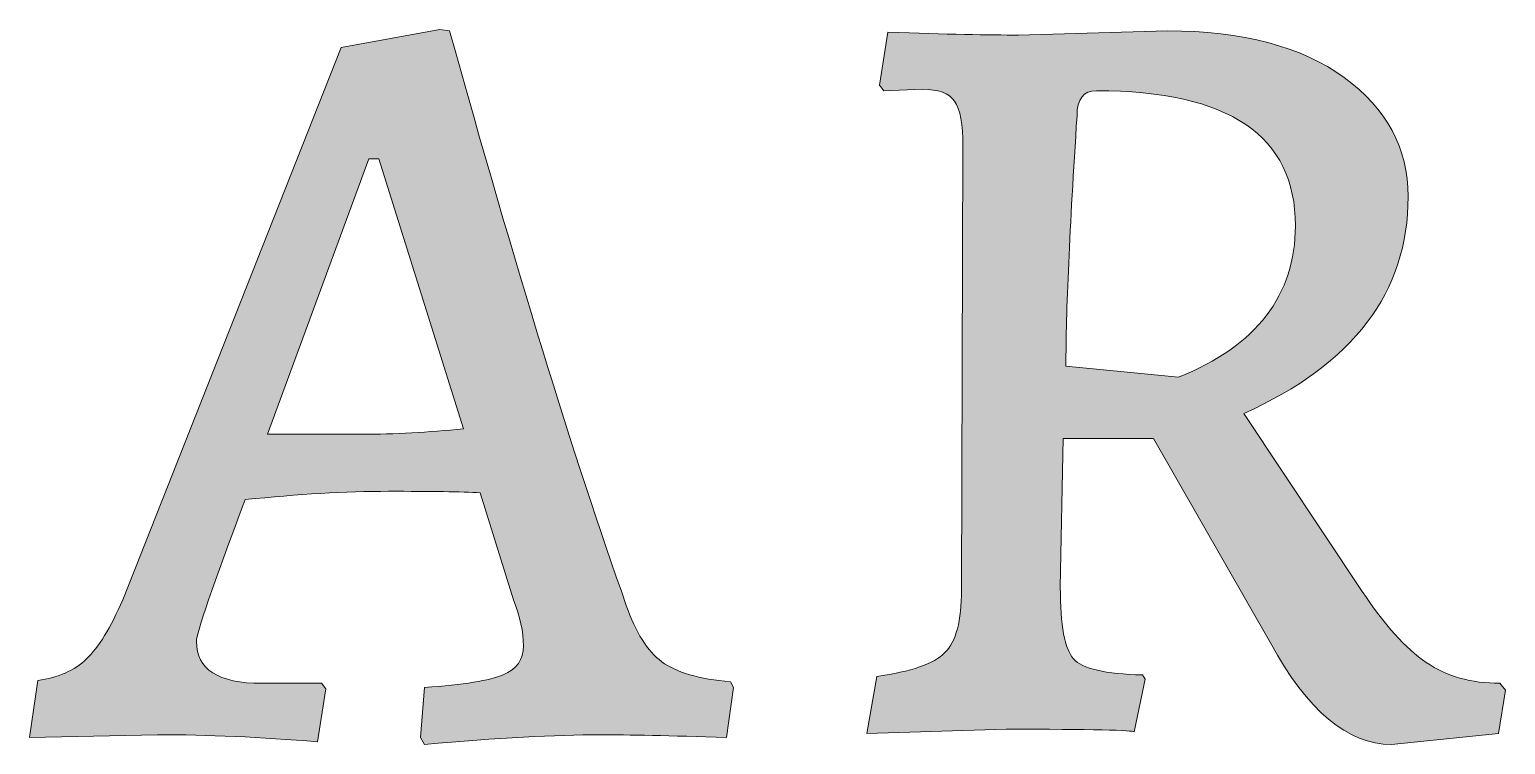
# Model space of a CAD drawing. Header units: inches. Extents: x 31.25 to 37.47, y -31.92 to -24.49.
# Drawn here: x 33.643 to 36.117, y -26.031 to -24.833 of the extents above; entities that cross this region are included whole.
import ezdxf

# ---------------------------------------------------------------- set-up
doc = ezdxf.new("R2010")
doc.units = ezdxf.units.IN
doc.header["$MEASUREMENT"] = 0
doc.layers.add('Layer 2', color=7, linetype='Continuous')

msp = doc.modelspace()

# ---------------------------------------------------------------- hatches: boundary and pattern name
at = {"layer": 'Layer 2', "true_color": 0xffffff}
h = msp.add_hatch(color=7, dxfattribs=at)
h.dxf.hatch_style = 2
edge = h.paths.add_edge_path()
edge.add_spline(control_points=[(34.8116, -26.0195), (34.7168, -26.0164), (34.646, -26.0148), (34.5994, -26.0148), (34.5263, -26.0148), (34.4284, -26.0202), (34.3056, -26.0311), (34.3056, -26.0311), (34.2986, -26.0195), (34.2986, -26.0195), (34.2986, -26.0195), (34.3056, -25.9355), (34.3056, -25.9355), (34.3709, -25.9309), (34.4148, -25.9239), (34.4373, -25.9145), (34.4599, -25.9052), (34.4712, -25.8889), (34.4712, -25.8655), (34.4712, -25.8422), (34.4657, -25.8166), (34.4548, -25.7886), (34.4548, -25.7886), (34.3989, -25.609), (34.3989, -25.609), (34.3677, -25.6075), (34.3164, -25.6067), (34.2449, -25.6067), (34.1734, -25.6067), (34.0934, -25.6114), (34.0048, -25.6207), (33.9503, -25.7653), (33.9231, -25.8446), (33.9231, -25.8586), (33.9231, -25.9052), (33.9597, -25.9286), (34.0328, -25.9286), (34.0328, -25.9286), (34.133, -25.9286), (34.133, -25.9286), (34.133, -25.9286), (34.14, -25.9378), (34.14, -25.9378), (34.14, -25.9378), (34.126, -26.0265), (34.126, -26.0265), (34.0312, -26.0187), (33.9418, -26.0148), (33.8579, -26.0148), (33.8579, -26.0148), (33.6433, -26.0195), (33.6433, -26.0195), (33.6433, -26.0195), (33.6573, -25.9239), (33.6573, -25.9239), (33.6915, -25.9192), (33.7187, -25.9072), (33.7389, -25.8877), (33.7591, -25.8683), (33.7793, -25.8353), (33.7996, -25.7886), (33.7996, -25.7886), (34.1657, -24.8629), (34.1657, -24.8629), (34.1657, -24.8629), (34.3312, -24.8326), (34.3312, -24.8326), (34.3312, -24.8326), (34.3475, -24.8349), (34.3475, -24.8349), (34.4563, -25.2266), (34.5551, -25.5477), (34.6437, -25.798), (34.6592, -25.8431), (34.679, -25.8745), (34.7031, -25.8924), (34.7273, -25.9103), (34.7657, -25.9215), (34.8186, -25.9262), (34.8186, -25.9262), (34.8232, -25.9355), (34.8232, -25.9355), (34.8232, -25.9355), (34.8116, -26.0195), (34.8116, -26.0195)], knot_values=[0, 0, 0, 0, 1, 1, 1, 2, 2, 2, 3, 3, 3, 4, 4, 4, 5, 5, 5, 6, 6, 6, 7, 7, 7, 8, 8, 8, 9, 9, 9, 10, 10, 10, 11, 11, 11, 12, 12, 12, 13, 13, 13, 14, 14, 14, 15, 15, 15, 16, 16, 16, 17, 17, 17, 18, 18, 18, 19, 19, 19, 20, 20, 20, 21, 21, 21, 22, 22, 22, 23, 23, 23, 24, 24, 24, 25, 25, 25, 26, 26, 26, 27, 27, 27, 28, 28, 28, 28], degree=3, periodic=1)
edge = h.paths.add_edge_path()
edge.add_spline(control_points=[(34.2006, -25.5111), (34.255, -25.5111), (34.3118, -25.508), (34.3709, -25.5018), (34.3709, -25.5018), (34.2286, -25.0494), (34.2286, -25.0494), (34.2286, -25.0494), (34.2123, -25.0494), (34.2123, -25.0494), (34.2123, -25.0494), (34.0421, -25.5111), (34.0421, -25.5111), (34.0421, -25.5111), (34.2006, -25.5111), (34.2006, -25.5111)], knot_values=[0, 0, 0, 0, 1, 1, 1, 2, 2, 2, 3, 3, 3, 4, 4, 4, 5, 5, 5, 5], degree=3, periodic=1)
h = msp.add_hatch(color=7, dxfattribs=at)
h.dxf.hatch_style = 2
edge = h.paths.add_edge_path()
edge.add_spline(control_points=[(35.8469, -24.913), (35.9184, -24.9651), (35.9542, -25.0316), (35.9542, -25.1124), (35.9542, -25.2725), (35.8624, -25.3938), (35.679, -25.4761), (35.679, -25.4761), (35.8772, -25.7746), (35.8772, -25.7746), (35.9146, -25.8306), (35.9503, -25.8703), (35.9845, -25.8936), (36.0187, -25.9169), (36.0599, -25.9286), (36.1081, -25.9286), (36.1081, -25.9286), (36.1174, -25.9402), (36.1174, -25.9402), (36.1174, -25.9402), (36.1058, -26.0125), (36.1058, -26.0125), (36.1058, -26.0125), (35.9262, -26.0311), (35.9262, -26.0311), (35.8531, -26.0311), (35.7855, -25.9744), (35.7233, -25.8609), (35.7233, -25.8609), (35.5275, -25.5181), (35.5275, -25.5181), (35.5275, -25.5181), (35.3759, -25.5181), (35.3759, -25.5181), (35.3759, -25.5181), (35.3712, -25.7676), (35.3712, -25.7676), (35.3712, -25.8314), (35.3786, -25.8714), (35.3934, -25.8877), (35.4081, -25.9041), (35.4466, -25.913), (35.5088, -25.9145), (35.5088, -25.9145), (35.5134, -25.9215), (35.5134, -25.9215), (35.5134, -25.9215), (35.4948, -26.0101), (35.4948, -26.0101), (35.4948, -26.007), (35.4233, -26.0055), (35.2803, -26.0055), (35.2803, -26.0055), (35.0471, -26.0125), (35.0471, -26.0125), (35.0471, -26.0125), (35.0634, -25.9169), (35.0634, -25.9169), (35.1209, -25.9091), (35.159, -25.8959), (35.1777, -25.8772), (35.1963, -25.8586), (35.2057, -25.8236), (35.2057, -25.7723), (35.2057, -25.7723), (35.208, -25.0285), (35.208, -25.0285), (35.208, -24.9912), (35.2033, -24.9659), (35.194, -24.9526), (35.1847, -24.9394), (35.1668, -24.9328), (35.1404, -24.9328), (35.1404, -24.9328), (35.0751, -24.9352), (35.0751, -24.9352), (35.0751, -24.9352), (35.0681, -24.9258), (35.0681, -24.9258), (35.0681, -24.9258), (35.0821, -24.8372), (35.0821, -24.8372), (35.18, -24.8404), (35.2531, -24.8419), (35.3013, -24.8419), (35.3013, -24.8419), (35.5508, -24.8349), (35.5508, -24.8349), (35.6767, -24.8349), (35.7754, -24.861), (35.8469, -24.913)], knot_values=[0, 0, 0, 0, 1, 1, 1, 2, 2, 2, 3, 3, 3, 4, 4, 4, 5, 5, 5, 6, 6, 6, 7, 7, 7, 8, 8, 8, 9, 9, 9, 10, 10, 10, 11, 11, 11, 12, 12, 12, 13, 13, 13, 14, 14, 14, 15, 15, 15, 16, 16, 16, 17, 17, 17, 18, 18, 18, 19, 19, 19, 20, 20, 20, 21, 21, 21, 22, 22, 22, 23, 23, 23, 24, 24, 24, 25, 25, 25, 26, 26, 26, 27, 27, 27, 28, 28, 28, 29, 29, 29, 30, 30, 30, 30], degree=3, periodic=1)
edge = h.paths.add_edge_path()
edge.add_spline(control_points=[(35.5694, -25.4155), (35.7, -25.3627), (35.7653, -25.2779), (35.7653, -25.1614), (35.7653, -25.0106), (35.6541, -24.9352), (35.4318, -24.9352), (35.41, -24.9352), (35.3992, -24.9492), (35.3992, -24.9772), (35.3867, -25.1668), (35.3806, -25.3068), (35.3806, -25.3969), (35.3806, -25.3969), (35.5694, -25.4155), (35.5694, -25.4155)], knot_values=[0, 0, 0, 0, 1, 1, 1, 2, 2, 2, 3, 3, 3, 4, 4, 4, 5, 5, 5, 5], degree=3, periodic=1)

# ---------------------------------------------------------------- linework, layer by layer
at = {"layer": 'Layer 2', "lineweight": 0}
for points, knots in [([(34.8116, -26.0195), (34.7168, -26.0164), (34.646, -26.0148), (34.5994, -26.0148), (34.5263, -26.0148), (34.4284, -26.0202), (34.3056, -26.0311), (34.3056, -26.0311), (34.2986, -26.0195), (34.2986, -26.0195), (34.2986, -26.0195), (34.3056, -25.9355), (34.3056, -25.9355), (34.3709, -25.9309), (34.4148, -25.9239), (34.4373, -25.9145), (34.4599, -25.9052), (34.4712, -25.8889), (34.4712, -25.8655), (34.4712, -25.8422), (34.4657, -25.8166), (34.4548, -25.7886), (34.4548, -25.7886), (34.3989, -25.609), (34.3989, -25.609), (34.3677, -25.6075), (34.3164, -25.6067), (34.2449, -25.6067), (34.1734, -25.6067), (34.0934, -25.6114), (34.0048, -25.6207), (33.9503, -25.7653), (33.9231, -25.8446), (33.9231, -25.8586), (33.9231, -25.9052), (33.9597, -25.9286), (34.0328, -25.9286), (34.0328, -25.9286), (34.133, -25.9286), (34.133, -25.9286), (34.133, -25.9286), (34.14, -25.9378), (34.14, -25.9378), (34.14, -25.9378), (34.126, -26.0265), (34.126, -26.0265), (34.0312, -26.0187), (33.9418, -26.0148), (33.8579, -26.0148), (33.8579, -26.0148), (33.6433, -26.0195), (33.6433, -26.0195), (33.6433, -26.0195), (33.6573, -25.9239), (33.6573, -25.9239), (33.6915, -25.9192), (33.7187, -25.9072), (33.7389, -25.8877), (33.7591, -25.8683), (33.7793, -25.8353), (33.7996, -25.7886), (33.7996, -25.7886), (34.1657, -24.8629), (34.1657, -24.8629), (34.1657, -24.8629), (34.3312, -24.8326), (34.3312, -24.8326), (34.3312, -24.8326), (34.3475, -24.8349), (34.3475, -24.8349), (34.4563, -25.2266), (34.5551, -25.5477), (34.6437, -25.798), (34.6592, -25.8431), (34.679, -25.8745), (34.7031, -25.8924), (34.7273, -25.9103), (34.7657, -25.9215), (34.8186, -25.9262), (34.8186, -25.9262), (34.8232, -25.9355), (34.8232, -25.9355), (34.8232, -25.9355), (34.8116, -26.0195), (34.8116, -26.0195)], [0, 0, 0, 0, 1, 1, 1, 2, 2, 2, 3, 3, 3, 4, 4, 4, 5, 5, 5, 6, 6, 6, 7, 7, 7, 8, 8, 8, 9, 9, 9, 10, 10, 10, 11, 11, 11, 12, 12, 12, 13, 13, 13, 14, 14, 14, 15, 15, 15, 16, 16, 16, 17, 17, 17, 18, 18, 18, 19, 19, 19, 20, 20, 20, 21, 21, 21, 22, 22, 22, 23, 23, 23, 24, 24, 24, 25, 25, 25, 26, 26, 26, 27, 27, 27, 28, 28, 28, 28]), ([(35.8469, -24.913), (35.9184, -24.9651), (35.9542, -25.0316), (35.9542, -25.1124), (35.9542, -25.2725), (35.8624, -25.3938), (35.679, -25.4761), (35.679, -25.4761), (35.8772, -25.7746), (35.8772, -25.7746), (35.9146, -25.8306), (35.9503, -25.8703), (35.9845, -25.8936), (36.0187, -25.9169), (36.0599, -25.9286), (36.1081, -25.9286), (36.1081, -25.9286), (36.1174, -25.9402), (36.1174, -25.9402), (36.1174, -25.9402), (36.1058, -26.0125), (36.1058, -26.0125), (36.1058, -26.0125), (35.9262, -26.0311), (35.9262, -26.0311), (35.8531, -26.0311), (35.7855, -25.9744), (35.7233, -25.8609), (35.7233, -25.8609), (35.5275, -25.5181), (35.5275, -25.5181), (35.5275, -25.5181), (35.3759, -25.5181), (35.3759, -25.5181), (35.3759, -25.5181), (35.3712, -25.7676), (35.3712, -25.7676), (35.3712, -25.8314), (35.3786, -25.8714), (35.3934, -25.8877), (35.4081, -25.9041), (35.4466, -25.913), (35.5088, -25.9145), (35.5088, -25.9145), (35.5134, -25.9215), (35.5134, -25.9215), (35.5134, -25.9215), (35.4948, -26.0101), (35.4948, -26.0101), (35.4948, -26.007), (35.4233, -26.0055), (35.2803, -26.0055), (35.2803, -26.0055), (35.0471, -26.0125), (35.0471, -26.0125), (35.0471, -26.0125), (35.0634, -25.9169), (35.0634, -25.9169), (35.1209, -25.9091), (35.159, -25.8959), (35.1777, -25.8772), (35.1963, -25.8586), (35.2057, -25.8236), (35.2057, -25.7723), (35.2057, -25.7723), (35.208, -25.0285), (35.208, -25.0285), (35.208, -24.9912), (35.2033, -24.9659), (35.194, -24.9526), (35.1847, -24.9394), (35.1668, -24.9328), (35.1404, -24.9328), (35.1404, -24.9328), (35.0751, -24.9352), (35.0751, -24.9352), (35.0751, -24.9352), (35.0681, -24.9258), (35.0681, -24.9258), (35.0681, -24.9258), (35.0821, -24.8372), (35.0821, -24.8372), (35.18, -24.8404), (35.2531, -24.8419), (35.3013, -24.8419), (35.3013, -24.8419), (35.5508, -24.8349), (35.5508, -24.8349), (35.6767, -24.8349), (35.7754, -24.861), (35.8469, -24.913)], [0, 0, 0, 0, 1, 1, 1, 2, 2, 2, 3, 3, 3, 4, 4, 4, 5, 5, 5, 6, 6, 6, 7, 7, 7, 8, 8, 8, 9, 9, 9, 10, 10, 10, 11, 11, 11, 12, 12, 12, 13, 13, 13, 14, 14, 14, 15, 15, 15, 16, 16, 16, 17, 17, 17, 18, 18, 18, 19, 19, 19, 20, 20, 20, 21, 21, 21, 22, 22, 22, 23, 23, 23, 24, 24, 24, 25, 25, 25, 26, 26, 26, 27, 27, 27, 28, 28, 28, 29, 29, 29, 30, 30, 30, 30]), ([(35.5694, -25.4155), (35.7, -25.3627), (35.7653, -25.2779), (35.7653, -25.1614), (35.7653, -25.0106), (35.6541, -24.9352), (35.4318, -24.9352), (35.41, -24.9352), (35.3992, -24.9492), (35.3992, -24.9772), (35.3867, -25.1668), (35.3806, -25.3068), (35.3806, -25.3969), (35.3806, -25.3969), (35.5694, -25.4155), (35.5694, -25.4155)], [0, 0, 0, 0, 1, 1, 1, 2, 2, 2, 3, 3, 3, 4, 4, 4, 5, 5, 5, 5]), ([(34.2006, -25.5111), (34.255, -25.5111), (34.3118, -25.508), (34.3709, -25.5018), (34.3709, -25.5018), (34.2286, -25.0494), (34.2286, -25.0494), (34.2286, -25.0494), (34.2123, -25.0494), (34.2123, -25.0494), (34.2123, -25.0494), (34.0421, -25.5111), (34.0421, -25.5111), (34.0421, -25.5111), (34.2006, -25.5111), (34.2006, -25.5111)], [0, 0, 0, 0, 1, 1, 1, 2, 2, 2, 3, 3, 3, 4, 4, 4, 5, 5, 5, 5])]:
    msp.add_open_spline(points, degree=3, knots=knots, dxfattribs=at)

doc.saveas('drawing.dxf')
